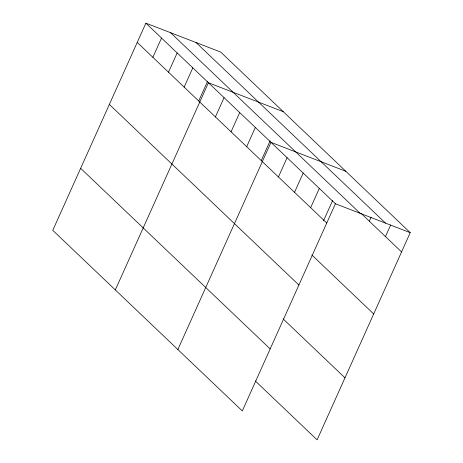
<?xml version="1.0" encoding="UTF-8"?>
<svg xmlns="http://www.w3.org/2000/svg" width="463" height="463" viewBox="0 0 463 463"><rect width="100%" height="100%" fill="white"/><g stroke="black" fill="none" stroke-linecap="round" stroke-linejoin="round"><path stroke-width="0.69" d="M145.891 23.15L52.776 230.331L242.305 410.936L335.415 203.755L145.891 23.15L220.695 52.064L410.224 232.669L317.109 439.85L255.269 380.922M152.871 57.314L161.523 38.047M168.503 72.211L177.161 52.95M184.141 87.113L192.799 67.847M198.696 101.015L207.592 81.222M115.322 289.931L208.431 82.75L283.24 111.664M215.411 116.913L224.069 97.647M231.049 131.81L239.707 112.55M246.686 146.713L255.339 127.447M261.242 160.615L270.132 140.821M177.867 349.53L270.977 142.349L345.78 171.264M278.431 176.964L287.089 157.698M294.537 192.313L303.196 173.052M310.65 207.667L319.308 188.4M323.487 220.874L332.677 200.421M369.347 221.227L371.077 217.373M385.453 236.581L390.65 225.024M335.415 203.755L410.224 232.669M196.011 42.521L385.534 223.125M361.03 213.304L401.566 251.93M170.575 32.694L360.104 213.293M137.233 42.411L326.756 223.016M311.854 255.015L373.693 313.943M109.361 104.43L298.89 285.029M283.142 318.909L344.981 377.837M80.649 168.318L270.178 348.923"/></g></svg>
